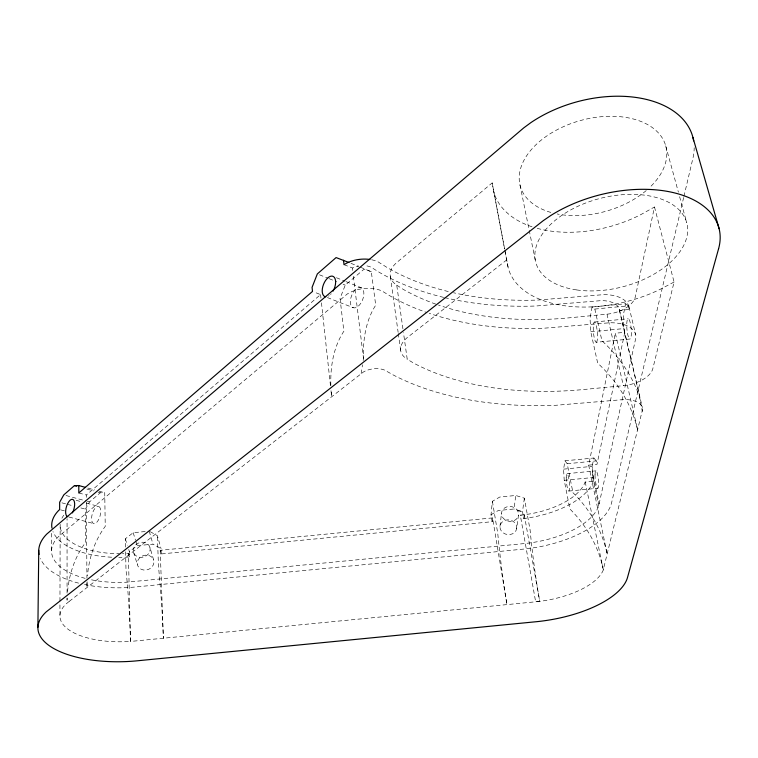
<?xml version="1.0" encoding="UTF-8"?>
<svg xmlns="http://www.w3.org/2000/svg" width="758" height="758" viewBox="0 0 758 758"><rect width="100%" height="100%" fill="white"/><g stroke="black" fill="none" stroke-linecap="round" stroke-linejoin="round"><path stroke-width="0.57" stroke-dasharray="3.79 2.84" d="M603.434 569.95L602.117 564.293A134.175 120.38 8.2 0 0 569.874 508.969L564.227 480.326L563.564 469.145L565.023 460.807L593.884 458.003L592.159 466.359L593.372 480.979L585.062 482.135A62.289 29.733 -9.6 0 1 524.981 514.663L520.31 515.203L535.65 601.805A64.477 27.695 -9.2 0 0 603.15 570.3L642.595 409.263A25.744 12.886 -12 0 0 623.55 399.58L555.605 405.303A305.758 180.575 -14.8 0 1 393.43 375.068L384.562 370.075A15.776 8.679 -7.3 0 0 363.395 372.017L69.186 601.426L67.064 600.27L67.064 597.901M67.064 593.173L67.064 518.661M59.92 615.325L59.948 602.354M59.958 601.17L60.166 524.545A62.402 29.827 -1.9 0 0 119.243 553.662M51.563 550.374L51.677 532.741M67.064 600.27L67.111 598.27M444.775 297.648A291.28 188.24 -16.3 0 0 535.792 306.014L601.009 300.642A24.711 13.663 -13 0 1 619.305 309.283L619.476 310.553L629.339 309.387A34.641 19.149 -13 0 0 603.368 294.663L537.545 300.073A279.209 180.3 -16.3 0 1 453.464 292.749M492.397 501.294L497.741 533.281A139.927 17.491 83.8 0 0 506.969 604.609L492.558 517.913L160.213 550.299L161.246 553.946L492.169 521.693L491.013 514.739L492.397 501.294L499.797 497.03L515.753 495.476L524.365 498.186L530.107 530.126A139.908 20.646 83.6 0 0 539.743 601.397L130.471 641.448L128.367 553.302L125.563 553.501A62.402 29.827 -1.9 0 1 122.408 553.624M492.169 521.693L492.558 517.913M499.977 526.478L501.502 513.147M361.14 373.561L362.504 364.75M491.013 514.739L498.3 510.513L514.028 508.988L515.753 495.476M516.662 528.714A8.433 7.372 8.9 0 0 505.387 520.215A8.433 7.372 8.9 0 0 503.056 532.77A8.433 7.372 8.9 0 0 516.662 528.714L518.444 515.402A8.556 7.447 8.5 0 0 506.988 506.818A8.556 7.447 8.5 0 0 504.629 519.505A8.556 7.447 8.5 0 0 518.444 515.402M524.365 498.186L522.508 511.612L523.75 518.557L525.067 518.387A70.608 33.712 -9.6 0 0 593.135 481.662L593.372 480.979M523.75 518.557L524.271 514.824L520.31 515.203M363.177 360.562L363.48 357.823A161.227 92.893 54.8 0 1 375.712 305.19L371.316 271.724L359.548 266.863M592.064 306.981L590.037 318.502L590.766 331.777L597.692 363.158A156.868 133.635 5.3 0 1 637.715 430.241L615.325 333.226L624.819 332.307L623.938 328.574L623.275 315.29L625.653 303.74L592.064 306.981L594.831 309.065L601.947 340.816A160.364 135.493 5 0 1 639.297 396.14L642.32 411.442M518.463 510.39L518.368 510.901L522.508 511.612L514.028 508.988M565.023 460.807L567.192 463.725L572.972 492.7A136.696 121.962 7.7 0 1 607.243 554.42L588.682 465.166L615.325 333.226M588.682 465.166L596.991 464.36L624.819 332.307M537.185 228.338A103.249 64.525 -15.5 0 0 641.003 214.523L654.486 206.991L635.346 296.672A26.16 14.591 -13.5 0 1 606.987 314.182L569.267 317.82A264.807 166.665 -15.8 0 1 438.494 305.076M91.5 579.823A71.46 33.181 -2 0 0 126.482 582.22L524.138 543.59A71.309 33.077 -9.5 0 0 598.687 505.842L635.981 337.206A35.048 18.855 -12.7 0 0 609.82 322.766L543.211 328.271A283.094 178.386 -15.8 0 1 429.189 313.348M563.564 469.145L592.159 466.359L593.002 476.412L592.585 474.451M683.659 197.497L611.573 502.838A83.92 38.933 -9.5 0 1 523.342 549.114L135.369 586.986A84.11 39.075 -2 0 1 83.892 584.39M683.934 196.341L692.907 158.318A103.23 64.515 -15.5 0 0 694.186 147.763M654.486 206.991L674.08 282.033L652.827 368.644A26.966 14.014 -12.8 0 1 623.36 385.67L584.494 389.441A274.093 161.53 -14.7 0 1 413.517 363.025L407.226 359.226L403.455 332.601M371.316 271.724L364.124 269.128L345.241 285.141L340.039 298.387L343.867 331.227A157.91 94.125 54.9 0 0 330.858 385.746M67.538 591.515A130.935 99.279 56.6 0 1 85.578 542.453L85.341 509.139L89.539 501.919L100.321 492.785L104.737 492.757L105.239 526.384A132.991 99.194 56.4 0 0 87.464 575.786M86.327 497.371L86.308 495.031L320.577 294.597L313.518 291.821M674.08 282.033L660.038 289.404A106.812 62.469 -14.5 0 1 508.154 267.669L492.169 182.915L396.993 262.315A29.553 17.785 -9.2 0 0 396.737 285.15L403.294 331.445M69.186 601.426L66.363 603.728A64.601 27.781 -2.3 0 0 127.543 641.581L130.442 641.363M506.856 259.833L407.709 337.215A30.5 17.121 -8.9 0 0 407.226 359.226M161.246 553.946L161.056 548.65L152.974 544.149L137.198 545.694L129.41 551.644L129.533 556.94L125.913 557.206A70.75 33.826 -1.9 0 1 118.779 557.376M125.487 547.087L125.297 538.824L133.19 532.713L148.066 531.263M344.028 264.665L352.489 268.01A15.113 9.153 -7.5 0 1 358.629 265.982M594.831 309.065L628.41 305.825L629.311 309.605M594.499 322.008L628.202 318.758M590.766 331.777L623.938 328.574M596.214 342.284A10.176 1.933 84.9 0 0 596.641 327.238A10.176 1.933 84.9 0 0 593.258 326.925A10.176 1.933 84.9 0 0 596.214 342.284L629.889 339.025A10.176 2.151 84.9 0 0 630.523 323.96A10.176 2.151 84.9 0 0 626.762 323.685A10.176 2.151 84.9 0 0 629.889 339.025M567.192 463.725L596.262 460.902L596.991 464.36M567.022 473.655L595.959 470.841M564.227 480.326L592.661 477.559M568.888 491.061L597.844 488.237M69.006 517.051L93.935 523.636M60.697 509.878L64.942 511.006M61.891 502.829L66.353 504.032M67.471 504.335L73.052 505.832M80.869 507.936L85.341 509.139M76.17 500.318L81.817 501.853M86.336 503.085L98.758 506.458A8.925 4.017 -74.2 0 1 98.114 520.528A8.925 4.017 -74.2 0 1 91.604 518.008A8.925 4.017 -74.2 0 1 98.758 506.458M66.022 495.514L86.175 501.01M87.293 501.313L89.539 501.919M78.823 492.975L86.308 495.031M87.814 488.048L94.579 489.933M99.099 491.184L104.737 492.757M86.819 489.043L93.566 490.909M98.066 492.16L100.321 492.785M327.342 297.543L353.399 307.776M319.469 274.794L328.062 278.243M329.133 278.669L336.647 281.692M343.09 284.278L345.241 285.141M336.419 277.722L345.089 281.218M346.169 281.654L361.329 287.765A10.773 5.884 -68.3 0 1 359.576 304.887A10.773 5.884 -68.3 0 1 350.423 300.358A10.773 5.884 -68.3 0 1 361.329 287.765M350.992 263.339L358.477 266.428M150.236 531.718L157.399 535.698L161.056 548.65M396.737 285.15L402.886 289.149A264.807 166.665 -15.8 0 0 436.257 304.299M625.653 303.74L628.41 305.825M593.884 458.003L596.262 460.902M128.367 553.302L129.533 556.94M125.297 538.824L127.353 545.229M128.727 549.503L129.41 551.644M133.474 552.146L137.501 564.928M133.19 532.713L135.53 540.283M135.862 541.364L137.198 545.694M149.942 547.399A8.575 7.466 -18.5 0 1 139.33 557.225A8.575 7.466 -18.5 0 1 135.871 544.756A8.575 7.466 -18.5 0 1 149.942 547.399L153.722 560.228A8.442 7.391 -18.9 0 1 143.281 569.959A8.442 7.391 -18.9 0 1 139.86 557.613A8.442 7.391 -18.9 0 1 153.722 560.228M149.212 531.15L152.974 544.149M665.695 145.792L678.382 192.153M679.613 196.682L686.729 222.691M629.007 306.886L635.668 334.742M619.305 309.283L642.377 407.586M619.476 310.553L640.283 399.201M606.987 314.182L623.36 385.67M593.211 475.503L599.18 504.051M592.652 476.943L598.687 505.842M585.185 481.775L602.117 564.293M602.155 564.454L603.283 569.959M519.969 184.867L535.555 261.529M492.169 182.915L504.61 249.088M504.837 250.254L508.154 267.669M524.271 514.824L539.743 601.397M390.351 276.499L398.13 332.317M398.291 333.482L400.726 350.926M352.356 268.086L352.65 270.435M353.37 276.3L363.518 358.468M320.577 294.597L320.966 298.112M321.468 302.802L330.497 386.03M331 390.721L331.634 396.586A157.91 94.125 54.9 0 1 331.066 390.029M160.213 550.299L163.368 638.236A140.173 15.624 85.1 0 0 158.479 566.368L157.399 535.698M130.471 641.448L130.12 629.936A140.202 18.808 85.2 0 0 125.989 569.533L125.591 551.815M86.365 502.052L86.933 578.155M86.971 582.836L87.009 587.516A132.991 99.194 56.4 0 1 87.104 581.594M550.839 212.429A75.449 47.119 -15.5 0 1 533.698 147.014A75.449 47.119 -15.5 0 1 638.634 120.598A75.449 47.119 -15.5 0 1 649.606 187.558M646.242 190.561A75.449 47.119 -15.5 0 1 557.158 213.964M532.05 226.794A103.249 64.525 -15.5 0 1 493.524 191.025M85.161 578.354A71.46 33.181 -2 0 1 58.584 536.55L347.136 294.095A25.791 15.217 -7.5 0 1 381.871 290.93L391.213 296.596A283.094 178.386 -15.8 0 0 426.944 312.58M61.91 518.254A62.402 29.827 -1.9 0 1 63.814 515.175M111.682 557.215A70.75 33.826 -1.9 0 1 52.946 531.557M443.657 297.382A291.28 188.24 -16.3 0 1 379.597 272.52L371.022 267.167A15.113 9.153 -7.5 0 0 365.233 265.688M371.676 259.776A25.469 15.435 -7.5 0 1 377.939 261.775L387.186 267.555A279.209 180.3 -16.3 0 0 448.916 291.697M78.614 583.139A84.11 39.075 -2 0 1 40.326 558.494M331.237 293.782A10.915 5.78 -68.4 0 1 330.554 294.511M329.161 295.696A10.915 5.78 -68.4 0 1 328.46 296.141M576.724 289.944A78.046 45.613 -14.5 0 0 687.591 227.438A78.046 45.613 -14.5 0 0 569.523 210.582A78.046 45.613 -14.5 0 0 576.724 289.944M595.039 474.745A8.755 1.582 83.8 0 0 597.683 488.228A8.755 1.582 83.8 0 0 597.891 475.664A8.755 1.582 83.8 0 0 595.039 474.745M566.226 477.54A8.755 1.421 83.9 0 0 568.737 491.051A8.755 1.421 83.9 0 0 568.803 478.488A8.755 1.421 83.9 0 0 566.226 477.54"/><path stroke-width="1.14" d="M37.9 627.311L38.743 550.365M85.55 487.422L78.785 485.537L74.445 485.603L63.776 494.908L59.655 502.232L59.636 509.594L58.669 510.456A70.75 33.826 -1.9 0 0 51.951 528.07M74.445 485.603L76.7 486.229M348.851 262.457L336.088 257.578L317.327 273.932L312.078 287.348L312.504 291.423L78.823 492.975L78.785 485.537M692.945 137.539L719.096 228.641M343.497 260.25L344.028 264.665L346.558 263.197A25.469 15.435 -7.5 0 1 369.942 259.473M693.646 140.893A103.23 64.515 -15.5 0 0 632.608 97.024A103.23 64.515 -15.5 0 0 530.913 122.597L523.75 127.875L46.806 534.03A84.11 39.075 -2 0 0 39.075 554.468M67.879 516.748A9.02 3.932 -74 0 1 66.685 505.918A9.02 3.932 -74 0 1 73.611 500.034A9.02 3.932 -74 0 1 72.408 512.891M325.779 296.804A10.915 5.78 -68.4 0 1 323.486 284.468A10.915 5.78 -68.4 0 1 333.567 276.642A10.915 5.78 -68.4 0 1 333.075 291.138M718.603 248.671L627.529 577.435A86.393 36.583 -9.1 0 1 536.124 621.731L137.283 660.796A86.602 36.716 -2.4 0 1 54.974 649.189A86.602 36.716 -2.4 0 1 46.2 611.877L543.268 220.644L550.81 215.49A107.447 62.033 -14.3 0 1 669.428 191.765A107.447 62.033 -14.3 0 1 718.603 248.671"/></g></svg>
